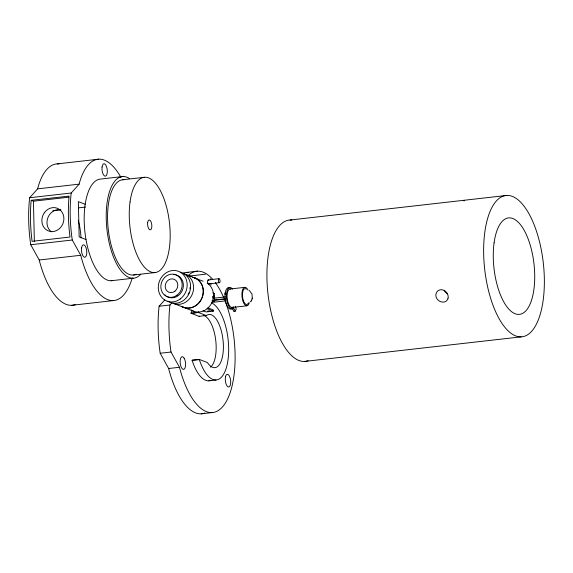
<?xml version="1.0" encoding="UTF-8"?>
<svg xmlns="http://www.w3.org/2000/svg" width="573" height="573" viewBox="0 0 573 573"><rect width="100%" height="100%" fill="white"/><g stroke="black" fill="none" stroke-linecap="round" stroke-linejoin="round"><path stroke-width="0.86" d="M211.014 283.463L210.914 285.025M59.105 163.935A71.102 29.474 83.5 0 0 38.019 187.249L37.603 188.861L29.674 197.728L29.359 200.622A83.88 34.774 83.5 0 0 30.283 241.534L30.741 244.735L39.215 259.999L39.716 261.968A71.102 29.474 83.5 0 0 75.35 304.571M31.171 200.314L31.164 200.414A83.88 34.774 83.5 0 0 32.088 241.333L70.013 237.029A83.88 34.774 83.5 0 1 69.082 196.109L31.171 200.314L33.442 201.202L68.724 197.198M120.917 177.351A71.102 29.474 83.5 0 0 79.554 182.536L79.138 184.148L71.21 193.008L70.894 195.909A83.88 34.774 83.5 0 0 71.818 236.821L72.277 240.015L80.75 255.279L81.251 257.256A71.102 29.474 83.5 0 0 132.22 278.055M164.773 299.908L159.115 306.24L158.8 309.141A83.88 34.774 83.5 0 0 159.724 350.053L160.182 353.247L168.655 368.511L169.157 370.487A71.102 29.474 83.5 0 0 204.79 413.09M171.649 303.117L169.945 305.015L169.629 307.909A83.88 34.774 83.5 0 0 170.561 348.821L171.012 352.023L179.492 367.286L179.994 369.256A71.102 29.474 83.5 0 0 225.017 403.593A71.102 29.474 83.5 0 0 224.931 300.589M252.278 298.318L252.013 294.064L249.191 290.361M251.475 300.424L252.177 298.691M252.127 298.891L252.321 298.153M210.835 380.372A39.143 16.23 83.5 0 1 192.514 361.563L192.084 360.238L199.311 359.421L207.433 362.587A26.759 11.095 83.5 0 0 223.398 346.063A26.759 11.095 83.5 0 0 206.789 315.272L199.139 316.403L191.017 313.238L191.26 312.564A39.143 16.23 83.5 0 1 191.905 311.017M191.017 313.238L198.244 312.414L198.48 311.748M232.402 308.159L233.684 311.44L235.131 311.275L236.277 308.976L235.31 306.512M250.516 301.849L251.203 300.882M251.096 301.069L251.568 300.259M199.139 316.403L199.562 316.088M57.236 163.892L98.771 159.172M122.837 176.534L100.805 179.034A51.126 21.194 83.5 0 0 85.313 203.515L84.919 206.301A51.126 21.194 83.5 0 0 85.621 237.286L86.151 240.431A51.126 21.194 83.5 0 0 112.53 280.562M37.603 188.861L79.138 184.148M122.536 179.772L144.21 177.308M29.674 197.728L71.21 193.008M52.788 210.785L60.738 209.883M78.415 207.877L85.484 207.075M30.741 244.735L72.277 240.015M290.045 220.025L506.747 195.429M39.215 259.999L80.75 255.279M133.538 274.997L155.211 272.54M111.212 280.734L133.244 278.227M186.676 272.404L197.513 271.179M189.462 276.028L205.413 274.216M208.192 279.932L219.029 278.7M208.601 283.907L219.43 282.675A1.998 0.831 83.5 0 0 219.846 279.66A1.998 0.831 83.5 0 0 218.413 279.731A1.998 0.831 83.5 0 0 219.43 282.675M71.711 305.309L113.246 300.596M230.11 289.014L244.922 287.338M213.328 293.627L214.409 293.505L214.589 301.341L212.046 300.897M214.345 298.153L225.612 296.878M159.115 306.24L169.945 305.015M213.686 300.037L225.819 298.662M214.331 300.338L225.604 299.056M211.946 302.415L225.819 300.839M232.001 307.486L246.813 305.81M191.239 313.316L198.459 312.5M207.827 307.801L213.335 309.95L213.357 311.125L206.137 311.941L202.992 310.716M160.182 353.247L171.012 352.023M168.655 368.511L179.492 367.286M304.521 361.441L521.222 336.852A71.102 29.474 83.5 0 0 535.905 229.537A71.102 29.474 83.5 0 0 484.83 232.036A71.102 29.474 83.5 0 0 521.222 336.852M208.837 380.809L216.057 379.985M201.152 413.828L211.981 412.596M85.205 204.296L78.351 201.624L79.153 236.878L86 239.55M185.716 274.374L195.422 278.163M194.512 277.869L203.157 281.243M212.948 292.939L214.409 293.505M212.397 300.488L214.589 301.341M207.068 308.668L213.357 311.125M198.244 312.414L206.366 315.58M193.824 311.297L172.974 303.232A15.779 14.024 -68.7 0 0 192.707 293.075A15.779 14.024 -68.7 0 0 182.923 273.479M192.084 360.238L199.526 359.593M447.62 293.799L446.245 292.889A6.597 5.608 38.4 0 1 445.085 291.729L444.619 291.084A6.59 5.737 43.9 0 1 444.225 290.332M235.131 311.275L233.727 308.145A10.787 4.469 83.5 0 1 226.5 297.459A10.787 4.469 83.5 0 1 232.531 289.079M199.311 359.421L199.733 360.739A39.143 16.23 83.5 0 0 227.28 364.084A39.143 16.23 83.5 0 0 212.031 303.103M210.262 278.628L210.585 279.76M33.442 201.202L34.359 241.434M140.686 274.281A51.126 21.194 83.5 0 1 108.182 237.931L107.652 234.787A51.126 21.194 83.5 0 1 106.95 203.795L107.344 201.016A51.126 21.194 83.5 0 1 129.641 178.704M51.498 231.85A12.183 10.83 -68.7 0 1 49.07 215.333L49.5 214.703A12.183 10.83 -68.7 0 1 60.731 209.775M78.3 220.283A39.143 16.23 83.5 0 1 78.68 221.815M78.866 222.582A39.143 16.23 83.5 0 1 81.037 237.874M134.77 274.746A47.931 19.869 83.5 0 1 108.318 229.852A47.931 19.869 83.5 0 1 123.789 179.707M135.966 274.317A47.931 19.869 83.5 0 1 135.371 274.553M308.159 360.704A71.102 29.474 83.5 0 1 272.526 318.108L271.473 313.961A71.102 29.474 83.5 0 1 291.908 220.075M463.872 200.844A6.575 0.723 -3.6 0 1 464.266 200.808M209.109 283.341A1.998 0.831 83.5 0 1 207.949 283.334A1.998 0.831 83.5 0 1 207.662 280.555A1.998 0.831 83.5 0 1 208.816 280.441M180.266 272.146A15.98 14.203 -68.7 0 1 189.176 293.204A15.98 14.203 -68.7 0 1 167.939 301.19M175.775 274.861A11.782 10.479 -68.7 0 1 182.343 290.389A11.782 10.479 -68.7 0 1 166.686 296.284M165.798 295.618A11.782 10.479 -68.7 0 1 164.988 294.851M173.59 274.603A11.782 10.479 -68.7 0 1 174.693 274.668M212.87 296.434A1.196 0.494 83.5 0 1 212.905 298.261M190 287.603A11.782 10.479 -68.7 0 1 189.964 288.813M189.183 292.409A11.782 10.479 -68.7 0 1 188.116 294.622M193.108 277.454A15.7 13.953 -68.7 0 1 202.162 297.38A15.7 13.953 -68.7 0 1 182.257 306.727M207.34 283.177A15.7 13.953 -68.7 0 1 210.964 304.32A15.7 13.953 -68.7 0 1 191.217 309.979M192.628 277.268A15.779 14.024 -68.7 0 1 202.14 297.645A15.779 14.024 -68.7 0 1 181.383 306.333M183.038 273.142A71.102 29.474 83.5 0 1 188.546 272.454M187.686 276.114A71.102 29.474 83.5 0 1 212.612 279.23M215.341 282.589A71.102 29.474 83.5 0 1 223.764 297.752M203.673 315.472A26.759 11.095 83.5 0 1 215.62 339.388A26.759 11.095 83.5 0 1 210.563 367.2M233.354 306.77A9.29 3.853 83.5 0 1 227.352 299.593A9.29 3.853 83.5 0 1 230.604 289.064M249.319 302.759A9.29 3.853 83.5 0 1 243.847 303.303A9.29 3.853 83.5 0 1 242.494 290.103A9.29 3.853 83.5 0 1 248.03 290.11M248.173 303.454A7.986 3.309 83.5 0 1 242.608 297.229A7.986 3.309 83.5 0 1 246.333 289.121M248.474 302.902A7.986 3.309 83.5 0 1 248.331 303.189M232.036 308.546A10.787 4.469 83.5 0 1 225.175 298.97A10.787 4.469 83.5 0 1 229.666 287.975M225.468 294.794A0.895 0.372 83.5 0 1 224.938 293.72A0.895 0.372 83.5 0 1 225.468 293.175M448.043 298.189L448.007 298.375A6.59 5.565 39.4 0 1 443.667 302.071A6.59 5.565 39.4 0 1 437.557 299.564L437.299 299.242A6.59 5.694 45 0 1 435.881 295.539L435.874 295.152A6.597 5.809 51.2 0 1 437.887 290.891L438.18 290.676A6.554 5.852 58.2 0 1 443.258 290.096L443.631 290.239A6.597 5.809 51.2 0 1 447.413 293.842L447.592 294.214A6.59 5.694 45 0 1 448.086 298.017L448.043 298.189M225.619 376.397L225.54 376.697A6.389 2.65 83.5 0 0 227.682 386.653A6.389 2.65 83.5 0 0 230.661 380.651A6.389 2.65 83.5 0 0 226.557 374.649L226.414 374.792A6.389 2.65 83.5 0 0 225.619 376.397M207.713 311.196L210.09 311.182L207.734 311.168M44.386 212.705L43.963 213.342A12.183 10.83 -68.7 0 0 46.112 229.658A12.183 10.83 -68.7 0 0 61.354 226.521L61.784 225.884A12.183 10.83 -68.7 0 0 59.635 209.568A12.183 10.83 -68.7 0 0 44.386 212.705M184.191 358.304L184.04 358.046A6.389 2.65 83.5 0 0 180.251 359.88A6.389 2.65 83.5 0 0 182.443 368.962A6.389 2.65 83.5 0 0 185.588 364.471L185.588 364.084A6.389 2.65 83.5 0 0 184.191 358.304M102.051 167.058A6.289 2.607 83.5 0 0 105.346 176.198A6.289 2.607 83.5 0 0 106.542 166.585A6.289 2.607 83.5 0 0 102.051 167.058M81.545 248.002A6.289 2.607 83.5 0 0 84.754 257.298A6.289 2.607 83.5 0 0 86.065 247.815A6.289 2.607 83.5 0 0 81.545 248.002M147.662 222.532A4.992 2.07 83.5 0 0 150.219 229.888A4.992 2.07 83.5 0 0 151.251 222.353A4.992 2.07 83.5 0 0 147.662 222.532M130.05 201.932A47.931 19.869 83.5 0 0 154.588 272.59A47.931 19.869 83.5 0 0 164.487 200.249A47.931 19.869 83.5 0 0 130.05 201.932M494.084 242.859A48.533 20.119 83.5 0 0 518.923 314.405A48.533 20.119 83.5 0 0 528.951 241.154A48.533 20.119 83.5 0 0 494.084 242.859M180.266 298.97A15.98 14.203 -68.7 0 0 179.65 271.831A15.98 14.203 -68.7 0 0 158.284 287.861A15.98 14.203 -68.7 0 0 180.266 298.97M213.163 296.477A1.196 0.494 83.5 0 0 213.75 298.282A1.196 0.494 83.5 0 0 214.03 296.513A1.196 0.494 83.5 0 0 213.163 296.477M174.923 291.227A6.991 6.217 -68.7 0 0 174.407 279.388A6.991 6.217 -68.7 0 0 165.189 286.615A6.991 6.217 -68.7 0 0 174.923 291.227M177.057 295.152A11.782 10.479 -68.7 0 0 176.613 275.133A11.782 10.479 -68.7 0 0 160.855 286.944A11.782 10.479 -68.7 0 0 177.057 295.152"/></g></svg>
